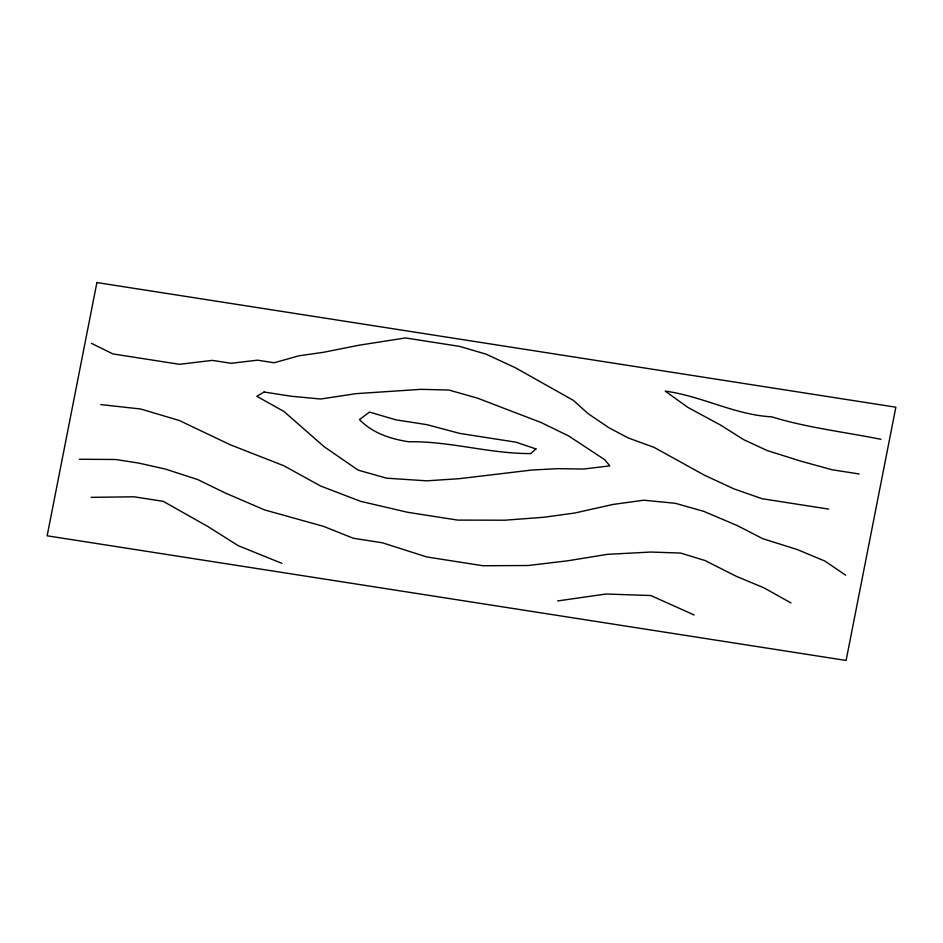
<?xml version="1.0" encoding="UTF-8"?>
<svg xmlns="http://www.w3.org/2000/svg" width="943" height="943" viewBox="0 0 943 943"><rect width="100%" height="100%" fill="white"/><g stroke="black" fill="none" stroke-linecap="round" stroke-linejoin="round"><path stroke-width="1.41" d="M557.584 600.939L606.125 594.007L650.847 595.552L694.201 615.001M91.153 497.35L134.154 496.808L163.28 501.358L207.672 526.406L238.202 545.667L281.91 563.36M79.342 459.253L115.741 459.5L138.633 463.072L165.331 469.048L197.594 479.515L224.988 492.859L264.535 509.904L323.484 526.347L353.319 538.253L382.445 542.803L426.837 556.971L483.005 565.741L528.08 565.517L567.603 560.814L607.481 554.343L650.823 552.044L680.634 553.069L704.916 560.484L736.129 576.232L763.877 587.807L790.929 602.907M100.795 404.594L140.672 409.003L179.17 420.448L230.151 444.719L283.914 465.795L320.679 486.034L360.568 501.322L407.73 512.308L457.661 520.1L504.823 520.206L543.993 517.247L574.853 513.004L612.985 504.446L643.845 500.203L675.4 503.314L703.832 511.377L737.485 525.687L762.804 538.701L797.141 549.498L824.877 561.073L845.694 575.195M880.962 439.32C844.515 431.977 807.349 427.792 771.728 416.841C734.68 414.885 701.592 395.919 665.263 391.156L687.812 407.364L720.758 425.199L743.662 439.65L767.248 450.577L801.585 461.375L832.103 469.755L859.144 473.975M828.661 509.102L762.074 498.717L733.984 488.887L704.504 475.225L654.206 447.442L628.191 437.941L608.777 427.662L587.961 413.541L573.391 400.386L515.456 367.794L485.975 354.12L459.618 346.387L405.525 337.948L359.071 345.197L323.355 352.317L299.084 355.782L274.13 362.76L257.486 360.167L231.141 363.303L212.411 360.379L179.476 364.304L112.889 353.92L91.388 343.311M96.893 282.546L47.15 535.801L846.107 660.454L895.85 407.199L96.893 282.546M535.978 448.927L530.779 453.559C489.629 453.819 449.835 440.994 408.72 441.772C390.638 439.002 372.438 433.108 359.472 419.576L369.515 412.091L395.871 419.824L427.085 424.692L459.689 433.403L515.856 442.173L535.978 448.927M264.099 392.017L256.814 396.319L283.878 411.407L324.121 446.687L358.116 470.121L386.559 478.184L426.778 480.836L459.371 478.667L531.828 470.038L557.832 468.659L583.493 469.036L609.838 465.889L604.64 459.642L568.558 435.89L541.152 422.547L477.335 398.099L448.903 390.037L421.167 389.329L355.983 393.655L320.62 399.019L291.139 396.237L264.099 392.017"/></g></svg>
